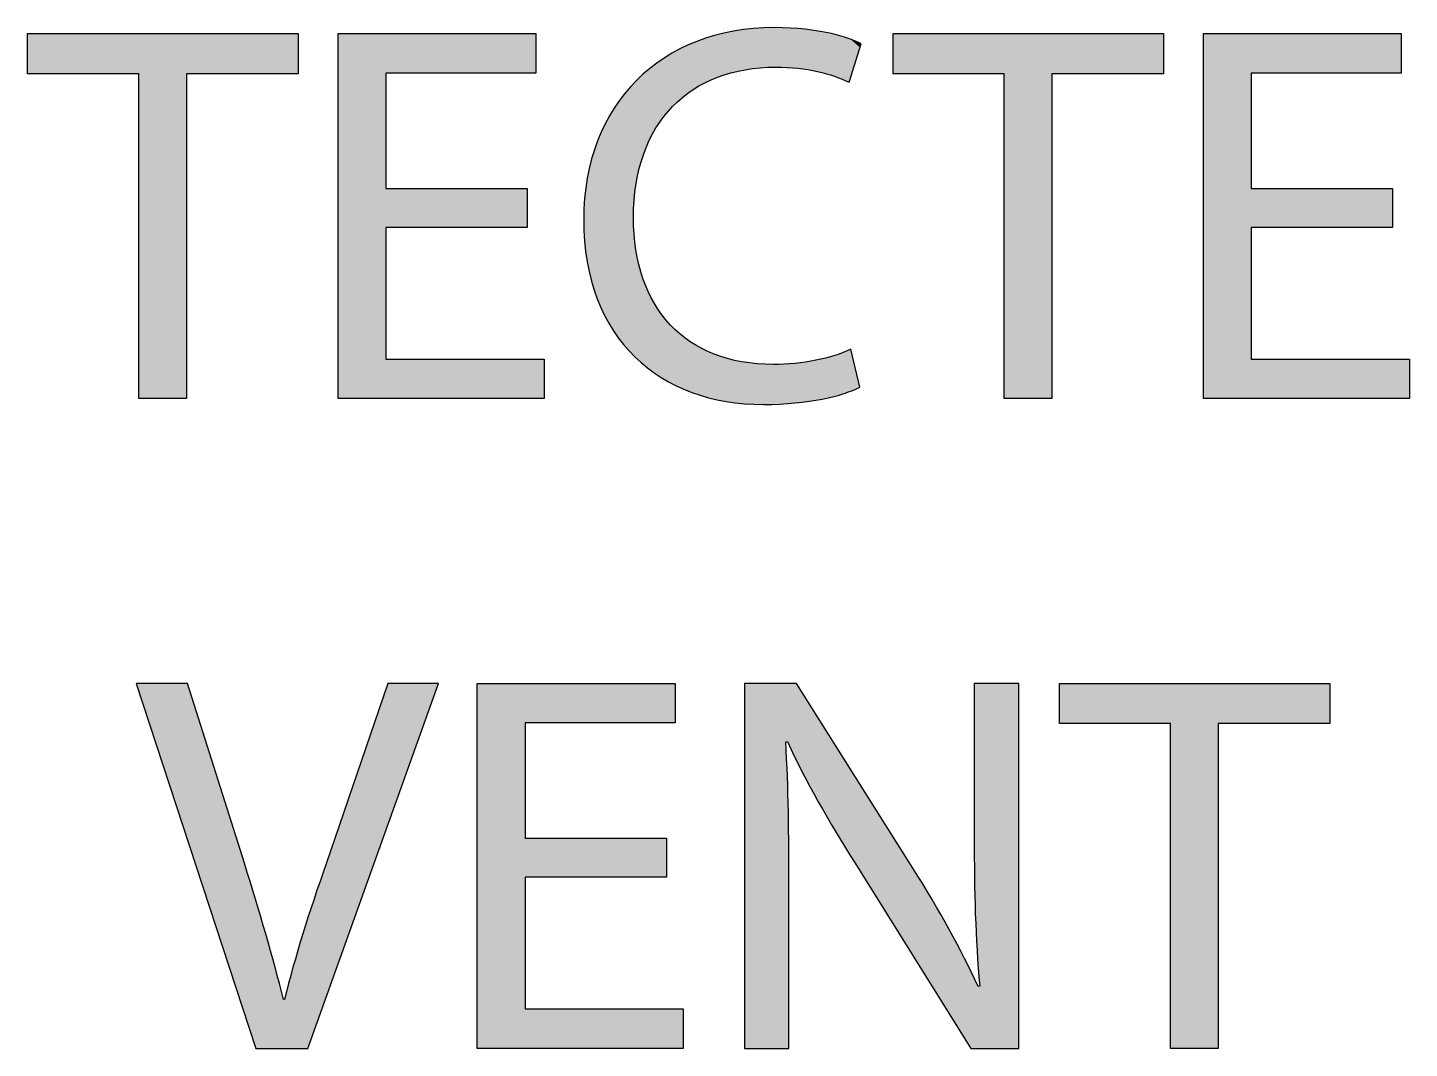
# Model space of a CAD drawing. Extents: x 0 to 360, y -268 to 0.
# Drawn here: x 311.1 to 318.75, y -194 to -188.35 of the extents above; entities that cross this region are included whole.
import ezdxf

# ---------------------------------------------------------------- set-up
doc = ezdxf.new("R2010")
doc.units = 0
doc.layers.add('LAYER_1', color=7, linetype='CONTINUOUS')

# ---------------------------------------------------------------- blocks, each defined once
blk = doc.blocks.new('*U391')
at = {"layer": 'LAYER_1', "color": 250}
for points in [[(311.1035, -188.603), (311.1035, -188.3811), (311.7181, -188.603)], [(311.7181, -188.603), (311.1035, -188.3811), (311.7181, -188.3811)], [(311.982, -188.603), (311.982, -188.3811), (312.6, -188.603)], [(312.6, -188.603), (311.982, -188.3811), (312.6, -188.3811)]]:
    blk.add_solid(points, dxfattribs=at)
at = {"layer": 'LAYER_1', "color": 250, "extrusion": (0, 0, -1)}
for points in [[(-311.7181, -190.402), (-311.7181, -188.3811), (-311.982, -190.402)], [(-311.982, -190.402), (-311.7181, -188.3811), (-311.982, -188.3811)]]:
    blk.add_solid(points, dxfattribs=at)
blk = doc.blocks.new('*U392')
at = {"layer": 'LAYER_1', "color": 250, "extrusion": (0, 0, -1)}
for points in [[(-312.8219, -190.402), (-312.8219, -188.3811), (-313.0858, -190.402)], [(-313.0858, -190.402), (-312.8219, -188.3811), (-313.0858, -188.3811)], [(-313.8685, -188.5999), (-313.8685, -188.3811), (-313.9161, -188.5999)], [(-313.9161, -188.5999), (-313.8685, -188.3811), (-313.9161, -188.3811)], [(-313.8685, -190.402), (-313.8685, -190.1829), (-313.9161, -190.402)], [(-313.9161, -190.402), (-313.8685, -190.1829), (-313.9161, -190.1829)], [(-313.9161, -190.402), (-313.9161, -190.1829), (-313.9615, -190.402)], [(-313.9615, -190.402), (-313.9161, -190.1829), (-313.9615, -190.1829)]]:
    blk.add_solid(points, dxfattribs=at)
at = {"layer": 'LAYER_1', "color": 250}
for points in [[(313.0858, -188.5999), (313.0858, -188.3811), (313.8685, -188.5999)], [(313.8685, -188.5999), (313.0858, -188.3811), (313.8685, -188.3811)], [(313.0858, -189.4546), (313.0858, -189.2382), (313.8685, -189.4546)], [(313.8685, -189.4546), (313.0858, -189.2382), (313.8685, -189.2382)], [(313.0858, -190.402), (313.0858, -190.1829), (313.8685, -190.402)], [(313.8685, -190.402), (313.0858, -190.1829), (313.8685, -190.1829)]]:
    blk.add_solid(points, dxfattribs=at)
blk = doc.blocks.new('*U393')
at = {"layer": 'LAYER_1', "color": 250}
for points in [[(314.8722, -188.6475), (314.8065, -188.4245), (314.8722, -188.4026)], [(314.9027, -188.632), (314.8722, -188.4026), (314.9027, -188.3925)], [(314.9056, -188.6305), (314.9027, -188.3925), (314.9056, -188.3915)], [(314.9216, -188.6224), (314.9056, -188.3915), (314.9216, -188.3878)], [(314.9692, -188.6095), (314.9216, -188.3878), (314.9692, -188.377)], [(315.0104, -188.5983), (314.9692, -188.377), (315.0104, -188.3676)], [(315.0563, -188.5858), (315.0104, -188.3676), (315.0563, -188.3615)], [(315.0705, -188.582), (315.0563, -188.3615), (315.0705, -188.3596)], [(315.0747, -188.5808), (315.0705, -188.3596), (315.0747, -188.359)], [(315.1205, -188.577), (315.0747, -188.359), (315.1205, -188.353)], [(315.1756, -188.5725), (315.1205, -188.353), (315.1756, -188.3506)], [(315.23, -188.568), (315.1756, -188.3506), (315.23, -188.3483)], [(315.2355, -188.5675), (315.23, -188.3483), (315.2355, -188.348)], [(315.2445, -188.5668), (315.2445, -188.3485), (315.3497, -188.5724)], [(315.3497, -188.5724), (315.3497, -188.354), (315.3506, -188.5724)], [(315.3506, -188.5724), (315.3506, -188.3541), (315.3653, -188.5732)], [(315.3653, -188.5732), (315.3653, -188.3549), (315.4057, -188.5797)], [(315.4057, -188.5797), (315.4057, -188.357), (315.4658, -188.5895)], [(315.4658, -188.5895), (315.4658, -188.3668), (315.4742, -188.5909)], [(315.4742, -188.5909), (315.4742, -188.3682), (315.4999, -188.5981)], [(315.4999, -188.5981), (315.4999, -188.3724), (315.5428, -188.61)], [(315.5428, -188.61), (315.5428, -188.3794), (315.5696, -188.6175)], [(315.5696, -188.6175), (315.5696, -188.387), (315.5702, -188.6178)], [(315.5702, -188.6178), (315.5702, -188.3871), (315.6215, -188.6391)], [(315.6215, -188.6391), (315.6215, -188.4016), (315.6464, -188.6495)], [(315.6464, -188.6495), (315.6464, -188.4086), (315.6496, -188.6508)], [(315.7096, -188.4579), (315.6586, -188.4138), (315.7096, -188.4353)], [(314.6729, -188.7845), (314.6597, -188.4971), (314.6729, -188.4895)], [(314.6923, -188.7685), (314.6729, -188.4895), (314.6923, -188.4783)], [(314.7133, -188.7512), (314.6923, -188.4783), (314.7133, -188.4662)], [(314.7702, -188.7044), (314.7133, -188.4662), (314.7702, -188.4407)], [(314.7797, -188.6966), (314.7702, -188.4407), (314.7797, -188.4365)], [(314.7871, -188.6906), (314.7797, -188.4365), (314.7871, -188.4332)], [(314.8065, -188.6807), (314.7871, -188.4332), (314.8065, -188.4245)], [(314.5721, -188.9217), (314.5464, -188.5744), (314.5721, -188.5558)], [(314.5809, -188.9033), (314.5721, -188.5558), (314.5809, -188.5494)], [(314.6104, -188.8652), (314.5809, -188.5494), (314.6104, -188.528)], [(314.6265, -188.8443), (314.6104, -188.528), (314.6265, -188.5163)], [(314.6597, -188.8015), (314.6265, -188.5163), (314.6597, -188.4971)], [(314.4694, -189.2286), (314.4644, -188.6502), (314.4694, -188.6446)], [(314.4707, -189.212), (314.4694, -188.6446), (314.4707, -188.6432)], [(314.4732, -189.2021), (314.4707, -188.6432), (314.4732, -188.6404)], [(314.5084, -189.0638), (314.4732, -188.6404), (314.5084, -188.6087)], [(314.5129, -189.0461), (314.5084, -188.6087), (314.5129, -188.6047)], [(314.5343, -189.0011), (314.5129, -188.6047), (314.5343, -188.5853)], [(314.5464, -188.9757), (314.5343, -188.5853), (314.5464, -188.5744)], [(314.4074, -190.1096), (314.4013, -188.7223), (314.4074, -188.7138)], [(314.4563, -190.1628), (314.4074, -188.7138), (314.4563, -188.6593)], [(314.4074, -190.1096), (314.4074, -188.7138), (314.4563, -190.1628)], [(314.4644, -189.2937), (314.4563, -188.6593), (314.4644, -188.6502)], [(314.3493, -190.0319), (314.3452, -188.8014), (314.3493, -188.7943)], [(314.4013, -190.1029), (314.3493, -188.7943), (314.4013, -188.7223)], [(314.3493, -190.0319), (314.3493, -188.7943), (314.4013, -190.1029)], [(314.4013, -190.1029), (314.4013, -188.7223), (314.4074, -190.1096)], [(314.3452, -190.0264), (314.2992, -188.8816), (314.3452, -188.8014)], [(314.3452, -190.0264), (314.3452, -188.8014), (314.3493, -190.0319)], [(314.2966, -189.9422), (314.2574, -188.9755), (314.2966, -188.8873)], [(314.2992, -189.9466), (314.2966, -188.8873), (314.2992, -188.8816)], [(314.2966, -189.9422), (314.2966, -188.8873), (314.2992, -189.9466)], [(314.2992, -189.9466), (314.2992, -188.8816), (314.3452, -190.0264)], [(314.256, -189.8504), (314.2243, -189.0755), (314.256, -188.9798)], [(314.2574, -189.8537), (314.256, -188.9798), (314.2574, -188.9755)], [(314.256, -189.8504), (314.256, -188.9798), (314.2574, -189.8537)], [(314.2574, -189.8537), (314.2574, -188.9755), (314.2966, -189.9422)], [(314.2236, -189.7512), (314.2003, -189.1814), (314.2236, -189.0785)], [(314.2243, -189.7533), (314.2236, -189.0785), (314.2243, -189.0755)], [(314.2236, -189.7512), (314.2236, -189.0785), (314.2243, -189.7533)], [(314.2243, -189.7533), (314.2243, -189.0755), (314.256, -189.8504)], [(314.2, -189.6446), (314.1856, -189.2928), (314.2, -189.1833)], [(314.2003, -189.6458), (314.2, -189.1833), (314.2003, -189.1814)], [(314.2, -189.6446), (314.2, -189.1833), (314.2003, -189.6458)], [(314.2003, -189.6458), (314.2003, -189.1814), (314.2236, -189.7512)], [(314.1856, -189.5307), (314.1807, -189.4095), (314.1856, -189.294)], [(314.1856, -189.5311), (314.1856, -189.294), (314.1856, -189.2928)], [(314.1856, -189.5311), (314.1856, -189.2928), (314.2, -189.6446)], [(314.1856, -189.5307), (314.1856, -189.294), (314.1856, -189.5311)], [(314.4563, -190.1628), (314.4563, -189.4002), (314.4644, -190.1717)], [(314.4644, -190.1717), (314.4644, -189.5106), (314.4694, -190.1761)], [(314.4694, -190.1761), (314.4694, -189.5781), (314.4707, -190.1772)], [(314.4707, -190.1772), (314.4707, -189.5833), (314.4732, -190.1794)], [(314.4732, -190.1794), (314.4732, -189.5936), (314.5084, -190.2101)], [(314.5084, -190.2101), (314.5084, -189.7373), (314.5129, -190.214)], [(314.5129, -190.214), (314.5129, -189.7471), (314.5343, -190.2327)], [(314.5343, -190.2327), (314.5343, -189.7938), (314.5464, -190.2411)], [(314.5464, -190.2411), (314.5464, -189.8202), (314.5721, -190.2591)], [(314.5721, -190.2591), (314.5721, -189.8762), (314.5809, -190.2652)], [(314.5809, -190.2652), (314.5809, -189.8879), (314.6104, -190.2858)], [(314.6104, -190.2858), (314.6104, -189.9274), (314.6265, -190.2947)], [(314.6265, -190.2947), (314.6265, -189.949), (314.6597, -190.313)], [(314.6597, -190.313), (314.6597, -189.9933), (314.6729, -190.3203)], [(314.6729, -190.3203), (314.6729, -190.0045), (314.6923, -190.331)], [(314.6923, -190.331), (314.6923, -190.021), (314.7133, -190.3399)], [(314.7133, -190.3399), (314.7133, -190.0388), (314.7702, -190.3641)], [(314.7702, -190.3641), (314.7702, -190.0871), (314.7797, -190.3681)], [(314.7797, -190.3681), (314.7797, -190.092), (314.7871, -190.3704)], [(314.7871, -190.3704), (314.7871, -190.0958), (314.8065, -190.3765)], [(314.8065, -190.3765), (314.8065, -190.1059), (314.8722, -190.3971)], [(314.8722, -190.3971), (314.8722, -190.14), (314.9027, -190.4037)], [(314.9027, -190.4037), (314.9027, -190.1559), (314.9056, -190.4043)], [(314.9056, -190.4043), (314.9056, -190.1567), (314.9216, -190.4077)], [(314.9216, -190.4077), (314.9216, -190.1611), (314.9692, -190.418)], [(315.5428, -190.3939), (315.4999, -190.1815), (315.5428, -190.1706)], [(315.5696, -190.3871), (315.5428, -190.1706), (315.5696, -190.1639)], [(315.5702, -190.3869), (315.5696, -190.1639), (315.5702, -190.1637)], [(315.6215, -190.374), (315.5702, -190.1637), (315.6215, -190.1437)], [(315.6464, -190.364), (315.6215, -190.1437), (315.6464, -190.1339)], [(315.6496, -190.3627), (315.6464, -190.1339), (315.6496, -190.1326)], [(315.6586, -190.3591), (315.6496, -190.1326), (315.6586, -190.1291)], [(314.9692, -190.418), (314.9692, -190.1743), (315.0104, -190.4231)], [(315.0104, -190.4231), (315.0104, -190.1857), (315.0563, -190.4288)], [(315.0563, -190.4288), (315.0563, -190.1984), (315.0705, -190.4305)], [(315.0705, -190.4305), (315.0705, -190.1995), (315.0747, -190.4307)], [(315.0747, -190.4307), (315.0747, -190.1999), (315.1205, -190.4325)], [(315.1205, -190.4325), (315.1205, -190.2037), (315.1756, -190.4347)], [(315.2355, -190.4319), (315.23, -190.2129), (315.2355, -190.2126)], [(315.2445, -190.4315), (315.2355, -190.2126), (315.2445, -190.2121)], [(315.3497, -190.4265), (315.2445, -190.2121), (315.3497, -190.207)], [(315.3506, -190.4264), (315.3497, -190.207), (315.3506, -190.2069)], [(315.3653, -190.4242), (315.3506, -190.2069), (315.3653, -190.2048)], [(315.4057, -190.4184), (315.3653, -190.2048), (315.4057, -190.1989)], [(315.4658, -190.4097), (315.4057, -190.1989), (315.4658, -190.1901)], [(315.4742, -190.4085), (315.4658, -190.1901), (315.4742, -190.188)], [(315.4999, -190.4047), (315.4742, -190.188), (315.4999, -190.1815)]]:
    blk.add_solid(points, dxfattribs=at)
at = {"layer": 'LAYER_1', "color": 250, "extrusion": (0, 0, -1)}
for points in [[(-314.8722, -188.6475), (-314.8722, -188.4026), (-314.9027, -188.632)], [(-314.9027, -188.632), (-314.9027, -188.3925), (-314.9056, -188.6305)], [(-314.9056, -188.6305), (-314.9056, -188.3915), (-314.9216, -188.6224)], [(-314.9216, -188.6224), (-314.9216, -188.3878), (-314.9692, -188.6095)], [(-314.9692, -188.6095), (-314.9692, -188.377), (-315.0104, -188.5983)], [(-315.0104, -188.5983), (-315.0104, -188.3676), (-315.0563, -188.5858)], [(-315.0563, -188.5858), (-315.0563, -188.3615), (-315.0705, -188.582)], [(-315.0705, -188.582), (-315.0705, -188.3596), (-315.0747, -188.5808)], [(-315.0747, -188.5808), (-315.0747, -188.359), (-315.1205, -188.577)], [(-315.1205, -188.577), (-315.1205, -188.353), (-315.1756, -188.5725)], [(-315.1756, -188.5725), (-315.1756, -188.3506), (-315.23, -188.568)], [(-315.23, -188.568), (-315.23, -188.3483), (-315.2355, -188.5675)], [(-315.2355, -188.5675), (-315.2355, -188.348), (-315.2445, -188.5668)], [(-315.2445, -188.5668), (-315.2355, -188.348), (-315.2445, -188.3485)], [(-315.3497, -188.5724), (-315.2445, -188.3485), (-315.3497, -188.354)], [(-315.3506, -188.5724), (-315.3497, -188.354), (-315.3506, -188.3541)], [(-315.3653, -188.5732), (-315.3506, -188.3541), (-315.3653, -188.3549)], [(-315.4057, -188.5797), (-315.3653, -188.3549), (-315.4057, -188.357)], [(-315.4658, -188.5895), (-315.4057, -188.357), (-315.4658, -188.3668)], [(-315.4742, -188.5909), (-315.4658, -188.3668), (-315.4742, -188.3682)], [(-315.4999, -188.5981), (-315.4742, -188.3682), (-315.4999, -188.3724)], [(-315.5428, -188.61), (-315.4999, -188.3724), (-315.5428, -188.3794)], [(-315.5696, -188.6175), (-315.5428, -188.3794), (-315.5696, -188.387)], [(-315.5702, -188.6178), (-315.5696, -188.387), (-315.5702, -188.3871)], [(-315.6215, -188.6391), (-315.5702, -188.3871), (-315.6215, -188.4016)], [(-315.6464, -188.6495), (-315.6215, -188.4016), (-315.6464, -188.4086)], [(-315.6496, -188.6508), (-315.6464, -188.4086), (-315.6496, -188.41)], [(-315.6496, -188.6508), (-315.6496, -188.41), (-315.6586, -188.622)], [(-315.6586, -188.622), (-315.6496, -188.41), (-315.6586, -188.4138)], [(-315.6586, -188.622), (-315.6586, -188.4138), (-315.7096, -188.4579)], [(-314.6729, -188.7845), (-314.6729, -188.4895), (-314.6923, -188.7685)], [(-314.6923, -188.7685), (-314.6923, -188.4783), (-314.7133, -188.7512)], [(-314.7133, -188.7512), (-314.7133, -188.4662), (-314.7702, -188.7044)], [(-314.7702, -188.7044), (-314.7702, -188.4407), (-314.7797, -188.6966)], [(-314.7797, -188.6966), (-314.7797, -188.4365), (-314.7871, -188.6906)], [(-314.7871, -188.6906), (-314.7871, -188.4332), (-314.8065, -188.6807)], [(-314.8065, -188.6807), (-314.8065, -188.4245), (-314.8722, -188.6475)], [(-315.7096, -188.4579), (-315.7096, -188.4353), (-315.7158, -188.4379)], [(-314.5721, -188.9217), (-314.5721, -188.5558), (-314.5809, -188.9033)], [(-314.5809, -188.9033), (-314.5809, -188.5494), (-314.6104, -188.8652)], [(-314.6104, -188.8652), (-314.6104, -188.528), (-314.6265, -188.8443)], [(-314.6265, -188.8443), (-314.6265, -188.5163), (-314.6597, -188.8015)], [(-314.6597, -188.8015), (-314.6597, -188.4971), (-314.6729, -188.7845)], [(-314.4694, -189.2286), (-314.4694, -188.6446), (-314.4707, -189.212)], [(-314.4707, -189.212), (-314.4707, -188.6432), (-314.4732, -189.2021)], [(-314.4732, -189.2021), (-314.4732, -188.6404), (-314.5084, -189.0638)], [(-314.5084, -189.0638), (-314.5084, -188.6087), (-314.5129, -189.0461)], [(-314.5129, -189.0461), (-314.5129, -188.6047), (-314.5343, -189.0011)], [(-314.5343, -189.0011), (-314.5343, -188.5853), (-314.5464, -188.9757)], [(-314.5464, -188.9757), (-314.5464, -188.5744), (-314.5721, -188.9217)], [(-314.4563, -189.4002), (-314.4563, -188.6593), (-314.4644, -189.2937)], [(-314.4644, -189.2937), (-314.4644, -188.6502), (-314.4694, -189.2286)], [(-314.4644, -190.1717), (-314.4563, -189.4002), (-314.4644, -189.5106)], [(-314.4694, -190.1761), (-314.4644, -189.5106), (-314.4694, -189.5781)], [(-314.4707, -190.1772), (-314.4694, -189.5781), (-314.4707, -189.5833)], [(-314.4732, -190.1794), (-314.4707, -189.5833), (-314.4732, -189.5936)], [(-314.5084, -190.2101), (-314.4732, -189.5936), (-314.5084, -189.7373)], [(-314.5129, -190.214), (-314.5084, -189.7373), (-314.5129, -189.7471)], [(-314.5343, -190.2327), (-314.5129, -189.7471), (-314.5343, -189.7938)], [(-314.5464, -190.2411), (-314.5343, -189.7938), (-314.5464, -189.8202)], [(-314.5721, -190.2591), (-314.5464, -189.8202), (-314.5721, -189.8762)], [(-314.5809, -190.2652), (-314.5721, -189.8762), (-314.5809, -189.8879)], [(-314.6104, -190.2858), (-314.5809, -189.8879), (-314.6104, -189.9274)], [(-314.6265, -190.2947), (-314.6104, -189.9274), (-314.6265, -189.949)], [(-314.6597, -190.313), (-314.6265, -189.949), (-314.6597, -189.9933)], [(-314.6729, -190.3203), (-314.6597, -189.9933), (-314.6729, -190.0045)], [(-314.6923, -190.331), (-314.6729, -190.0045), (-314.6923, -190.021)], [(-314.7133, -190.3399), (-314.6923, -190.021), (-314.7133, -190.0388)], [(-314.7702, -190.3641), (-314.7133, -190.0388), (-314.7702, -190.0871)], [(-314.7797, -190.3681), (-314.7702, -190.0871), (-314.7797, -190.092)], [(-314.7871, -190.3704), (-314.7797, -190.092), (-314.7871, -190.0958)], [(-314.8065, -190.3765), (-314.7871, -190.0958), (-314.8065, -190.1059)], [(-314.8722, -190.3971), (-314.8065, -190.1059), (-314.8722, -190.14)], [(-314.9027, -190.4037), (-314.8722, -190.14), (-314.9027, -190.1559)], [(-314.9056, -190.4043), (-314.9027, -190.1559), (-314.9056, -190.1567)], [(-314.9216, -190.4077), (-314.9056, -190.1567), (-314.9216, -190.1611)], [(-314.9692, -190.418), (-314.9216, -190.1611), (-314.9692, -190.1743)], [(-315.5428, -190.3939), (-315.5428, -190.1706), (-315.5696, -190.3871)], [(-315.5696, -190.3871), (-315.5696, -190.1639), (-315.5702, -190.3869)], [(-315.5702, -190.3869), (-315.5702, -190.1637), (-315.6215, -190.374)], [(-315.6215, -190.374), (-315.6215, -190.1437), (-315.6464, -190.364)], [(-315.6464, -190.364), (-315.6464, -190.1339), (-315.6496, -190.3627)], [(-315.6496, -190.3627), (-315.6496, -190.1326), (-315.6586, -190.3591)], [(-315.6586, -190.3591), (-315.6586, -190.1291), (-315.7096, -190.3386)], [(-315.0104, -190.4231), (-314.9692, -190.1743), (-315.0104, -190.1857)], [(-315.0563, -190.4288), (-315.0104, -190.1857), (-315.0563, -190.1984)], [(-315.0705, -190.4305), (-315.0563, -190.1984), (-315.0705, -190.1995)], [(-315.0747, -190.4307), (-315.0705, -190.1995), (-315.0747, -190.1999)], [(-315.1205, -190.4325), (-315.0747, -190.1999), (-315.1205, -190.2037)], [(-315.1756, -190.4347), (-315.1205, -190.2037), (-315.1756, -190.2083)], [(-315.1756, -190.4347), (-315.1756, -190.2083), (-315.23, -190.4321)], [(-315.23, -190.4321), (-315.1756, -190.2083), (-315.23, -190.2129)], [(-315.23, -190.4321), (-315.23, -190.2129), (-315.2355, -190.4319)], [(-315.2355, -190.4319), (-315.2355, -190.2126), (-315.2445, -190.4315)], [(-315.2445, -190.4315), (-315.2445, -190.2121), (-315.3497, -190.4265)], [(-315.3497, -190.4265), (-315.3497, -190.207), (-315.3506, -190.4264)], [(-315.3506, -190.4264), (-315.3506, -190.2069), (-315.3653, -190.4242)], [(-315.3653, -190.4242), (-315.3653, -190.2048), (-315.4057, -190.4184)], [(-315.4057, -190.4184), (-315.4057, -190.1989), (-315.4658, -190.4097)], [(-315.4658, -190.4097), (-315.4658, -190.1901), (-315.4742, -190.4085)], [(-315.4742, -190.4085), (-315.4742, -190.188), (-315.4999, -190.4047)], [(-315.4999, -190.4047), (-315.4999, -190.1815), (-315.5428, -190.3939)]]:
    blk.add_solid(points, dxfattribs=at)
blk = doc.blocks.new('*U394')
at = {"layer": 'LAYER_1', "color": 250}
for points in [[(315.8929, -188.603), (315.8929, -188.3811), (316.5075, -188.603)], [(316.5075, -188.603), (315.8929, -188.3811), (316.5075, -188.3811)], [(316.7714, -188.603), (316.7714, -188.3811), (317.3887, -188.603)], [(317.3887, -188.603), (316.7714, -188.3811), (317.3887, -188.3811)]]:
    blk.add_solid(points, dxfattribs=at)
at = {"layer": 'LAYER_1', "color": 250, "extrusion": (0, 0, -1)}
for points in [[(-316.5075, -190.402), (-316.5075, -188.3811), (-316.7714, -190.402)], [(-316.7714, -190.402), (-316.5075, -188.3811), (-316.7714, -188.3811)]]:
    blk.add_solid(points, dxfattribs=at)
blk = doc.blocks.new('*U395')
at = {"layer": 'LAYER_1', "color": 250, "extrusion": (0, 0, -1)}
for points in [[(-317.6106, -190.402), (-317.6106, -188.3811), (-317.8745, -190.402)], [(-317.8745, -190.402), (-317.6106, -188.3811), (-317.8745, -188.3811)], [(-318.6572, -188.5999), (-318.6572, -188.3811), (-318.7054, -188.5999)], [(-318.7054, -188.5999), (-318.6572, -188.3811), (-318.7054, -188.3811)], [(-318.6572, -190.402), (-318.6572, -190.1829), (-318.7054, -190.402)], [(-318.7054, -190.402), (-318.6572, -190.1829), (-318.7054, -190.1829)], [(-318.7054, -190.402), (-318.7054, -190.1829), (-318.7502, -190.402)], [(-318.7502, -190.402), (-318.7054, -190.1829), (-318.7502, -190.1829)]]:
    blk.add_solid(points, dxfattribs=at)
at = {"layer": 'LAYER_1', "color": 250}
for points in [[(317.8745, -188.5999), (317.8745, -188.3811), (318.6572, -188.5999)], [(318.6572, -188.5999), (317.8745, -188.3811), (318.6572, -188.3811)], [(317.8745, -189.4546), (317.8745, -189.2382), (318.6572, -189.4546)], [(318.6572, -189.4546), (317.8745, -189.2382), (318.6572, -189.2382)], [(317.8745, -190.402), (317.8745, -190.1829), (318.6572, -190.402)], [(318.6572, -190.402), (317.8745, -190.1829), (318.6572, -190.1829)]]:
    blk.add_solid(points, dxfattribs=at)
blk = doc.blocks.new('*U398')
at = {"layer": 'LAYER_1', "color": 250, "extrusion": (0, 0, -1)}
for points in [[(-311.9882, -192.8477), (-311.7036, -191.9792), (-311.9882, -191.9792)], [(-312.3031, -193.8087), (-311.9882, -191.9792), (-312.3031, -192.9748)], [(-313.0975, -192.7594), (-312.7558, -192.9775), (-313.0975, -191.9792)], [(-313.0975, -192.7594), (-313.0975, -191.9792), (-313.3766, -191.9792)], [(-312.3658, -194), (-312.3031, -192.9748), (-312.3658, -193.1824)], [(-312.3658, -194), (-312.3658, -193.1824), (-312.4212, -194)], [(-312.4212, -194), (-312.3658, -193.1824), (-312.4212, -193.3661)], [(-312.6538, -194), (-312.6538, -193.2843), (-312.7558, -193.7149)], [(-312.4212, -194), (-312.4212, -193.3661), (-312.5187, -194)], [(-312.5187, -194), (-312.4212, -193.3661), (-312.5187, -193.7303)], [(-312.6269, -194), (-312.6269, -193.3652), (-312.6538, -194)], [(-312.5187, -194), (-312.5187, -193.7303), (-312.5249, -194)], [(-312.5249, -194), (-312.5187, -193.7303), (-312.5249, -193.7303)], [(-312.5249, -194), (-312.5249, -193.7303), (-312.6269, -194)]]:
    blk.add_solid(points, dxfattribs=at)
at = {"layer": 'LAYER_1', "color": 250}
for points in [[(311.9882, -192.8477), (311.9882, -191.9792), (312.3031, -193.8087)], [(312.7558, -193.7149), (312.7558, -192.9775), (313.0975, -192.7594)], [(312.3031, -193.8087), (312.3031, -192.9748), (312.3658, -194)], [(312.7558, -193.7149), (312.6538, -193.2843), (312.7558, -192.9775)], [(312.6538, -194), (312.6269, -193.3652), (312.6538, -193.2843)], [(312.6269, -194), (312.5249, -193.7303), (312.6269, -193.3652)]]:
    blk.add_solid(points, dxfattribs=at)
blk = doc.blocks.new('*U399')
at = {"layer": 'LAYER_1', "color": 250, "extrusion": (0, 0, -1)}
for points in [[(-313.5922, -194), (-313.5922, -191.9792), (-313.8561, -194)], [(-313.8561, -194), (-313.5922, -191.9792), (-313.8561, -191.9792)], [(-314.6388, -192.1983), (-314.6388, -191.9792), (-314.6871, -192.1983)], [(-314.6871, -192.1983), (-314.6388, -191.9792), (-314.6871, -191.9792)], [(-314.6388, -194), (-314.6388, -193.7813), (-314.6871, -194)], [(-314.6871, -194), (-314.6388, -193.7813), (-314.6871, -193.7813)], [(-314.6871, -194), (-314.6871, -193.7813), (-314.7319, -194)], [(-314.7319, -194), (-314.6871, -193.7813), (-314.7319, -193.7813)]]:
    blk.add_solid(points, dxfattribs=at)
at = {"layer": 'LAYER_1', "color": 250}
for points in [[(313.8561, -192.1983), (313.8561, -191.9792), (314.6388, -192.1983)], [(314.6388, -192.1983), (313.8561, -191.9792), (314.6388, -191.9792)], [(313.8561, -193.0526), (313.8561, -192.837), (314.6388, -193.0526)], [(314.6388, -193.0526), (313.8561, -192.837), (314.6388, -192.837)], [(313.8561, -194), (313.8561, -193.7813), (314.6388, -194)], [(314.6388, -194), (313.8561, -193.7813), (314.6388, -193.7813)]]:
    blk.add_solid(points, dxfattribs=at)
blk = doc.blocks.new('*U400')
at = {"layer": 'LAYER_1', "color": 250, "extrusion": (0, 0, -1)}
for points in [[(-315.0709, -194), (-315.0709, -191.9792), (-315.2989, -194)], [(-315.2989, -194), (-315.0709, -191.9792), (-315.2989, -191.9792)], [(-315.2989, -192.303), (-315.2989, -191.9792), (-315.3079, -192.3002)], [(-315.3079, -192.3002), (-315.2989, -191.9792), (-315.3079, -191.9792)], [(-315.3136, -192.312), (-315.3079, -191.9792), (-315.3136, -191.9792)], [(-315.3168, -192.3188), (-315.3136, -191.9792), (-315.3168, -191.9792)], [(-315.3589, -192.4057), (-315.3168, -191.9792), (-315.3589, -191.9792)], [(-315.3882, -192.4663), (-315.3589, -191.9792), (-315.3882, -192.0256)], [(-316.3482, -193.2569), (-316.3421, -191.9792), (-316.3482, -191.9792)], [(-316.3635, -193.508), (-316.3482, -191.9792), (-316.3635, -191.9792)], [(-316.3724, -193.6555), (-316.3635, -191.9792), (-316.3724, -191.9792)], [(-316.3724, -194), (-316.3724, -191.9792), (-316.5881, -194)], [(-316.5881, -194), (-316.3724, -191.9792), (-316.5881, -191.9792)], [(-315.4793, -192.6353), (-315.3882, -192.0256), (-315.4793, -192.1703)], [(-315.6827, -192.9748), (-315.4793, -192.1703), (-315.6827, -192.4931)], [(-315.2989, -194), (-315.2989, -192.303), (-315.3079, -194)], [(-315.3079, -194), (-315.2989, -192.303), (-315.3079, -192.5395)], [(-315.3079, -194), (-315.3079, -192.5395), (-315.3136, -194)], [(-315.3136, -194), (-315.3079, -192.5395), (-315.3136, -192.6896)], [(-316.0031, -193.4869), (-315.6827, -192.4931), (-316.0031, -193.0017)], [(-315.3136, -194), (-315.3136, -192.6896), (-315.3168, -194)], [(-315.3168, -194), (-315.3136, -192.6896), (-315.3168, -193.1367)], [(-316.2037, -193.8075), (-316.0031, -193.0017), (-316.2037, -193.3413)], [(-316.3242, -194), (-316.2037, -193.3413), (-316.3242, -193.5804)], [(-316.3242, -194), (-316.3242, -193.5804), (-316.3421, -194)], [(-316.3421, -194), (-316.3242, -193.5804), (-316.3421, -193.6159)], [(-316.3421, -194), (-316.3421, -193.6159), (-316.3482, -194)], [(-316.3482, -194), (-316.3421, -193.6159), (-316.3482, -193.628)], [(-316.3482, -194), (-316.3482, -193.628), (-316.3635, -194)], [(-316.3635, -194), (-316.3482, -193.628), (-316.3635, -193.6583)], [(-316.3635, -194), (-316.3635, -193.6583), (-316.3724, -194)]]:
    blk.add_solid(points, dxfattribs=at)
at = {"layer": 'LAYER_1', "color": 250}
for points in [[(315.3079, -192.3002), (315.3079, -191.9792), (315.3136, -192.312)], [(315.3136, -192.312), (315.3136, -191.9792), (315.3168, -192.3188)], [(315.3168, -192.3188), (315.3168, -191.9792), (315.3589, -192.4057)], [(315.3589, -192.4057), (315.3589, -191.9792), (315.3882, -192.4663)], [(316.3421, -192.8249), (316.3421, -191.9792), (316.3482, -193.2569)], [(316.3482, -193.2569), (316.3482, -191.9792), (316.3635, -193.508)], [(316.3635, -193.508), (316.3635, -191.9792), (316.3724, -193.6555)], [(315.3882, -192.4663), (315.3882, -192.0256), (315.4793, -192.6353)], [(315.4793, -192.6353), (315.4793, -192.1703), (315.6827, -192.9748)], [(315.6827, -192.9748), (315.6827, -192.4931), (316.0031, -193.4869)], [(316.0031, -193.4869), (316.0031, -193.0017), (316.2037, -193.8075)], [(316.2037, -193.8075), (316.2037, -193.3413), (316.3242, -194)], [(316.3724, -194), (316.3635, -193.6583), (316.3724, -193.6555)]]:
    blk.add_solid(points, dxfattribs=at)
blk = doc.blocks.new('*U401')
at = {"layer": 'LAYER_1', "color": 250}
for points in [[(316.8134, -192.201), (316.8134, -191.9792), (317.428, -192.201)], [(317.428, -192.201), (316.8134, -191.9792), (317.428, -191.9792)], [(317.6919, -192.201), (317.6919, -191.9792), (318.3093, -192.201)], [(318.3093, -192.201), (317.6919, -191.9792), (318.3093, -191.9792)]]:
    blk.add_solid(points, dxfattribs=at)
at = {"layer": 'LAYER_1', "color": 250, "extrusion": (0, 0, -1)}
for points in [[(-317.428, -194), (-317.428, -191.9792), (-317.6919, -194)], [(-317.6919, -194), (-317.428, -191.9792), (-317.6919, -191.9792)]]:
    blk.add_solid(points, dxfattribs=at)
blk = doc.blocks.new('BLOCK_48')
at = {"layer": 'LAYER_1'}
for points in [[(311.7181, -188.603), (311.1035, -188.603), (311.1035, -188.3811), (312.6, -188.3811), (312.6, -188.603), (311.982, -188.603), (311.982, -190.402), (311.7181, -190.402), (311.7181, -188.603)], [(313.8685, -189.4546), (313.0858, -189.4546), (313.0858, -190.1829), (313.9615, -190.1829), (313.9615, -190.402), (312.8219, -190.402), (312.8219, -188.3811), (313.9161, -188.3811), (313.9161, -188.5999), (313.0858, -188.5999), (313.0858, -189.2382), (313.8685, -189.2382), (313.8685, -189.4546)], [(316.5075, -188.603), (315.8929, -188.603), (315.8929, -188.3811), (317.3887, -188.3811), (317.3887, -188.603), (316.7714, -188.603), (316.7714, -190.402), (316.5075, -190.402), (316.5075, -188.603)], [(318.6572, -189.4546), (317.8745, -189.4546), (317.8745, -190.1829), (318.7502, -190.1829), (318.7502, -190.402), (317.6106, -190.402), (317.6106, -188.3811), (318.7054, -188.3811), (318.7054, -188.5999), (317.8745, -188.5999), (317.8745, -189.2382), (318.6572, -189.2382), (318.6572, -189.4546)], [(314.6388, -193.0526), (313.8561, -193.0526), (313.8561, -193.7813), (314.7319, -193.7813), (314.7319, -194), (313.5922, -194), (313.5922, -191.9792), (314.6871, -191.9792), (314.6871, -192.1983), (313.8561, -192.1983), (313.8561, -192.837), (314.6388, -192.837), (314.6388, -193.0526)], [(317.428, -192.201), (316.8134, -192.201), (316.8134, -191.9792), (318.3093, -191.9792), (318.3093, -192.201), (317.6919, -192.201), (317.6919, -194), (317.428, -194), (317.428, -192.201)]]:
    blk.add_lwpolyline(points, dxfattribs=at)
for points, knots in [([(315.7096, -190.3386), (315.6166, -190.3868), (315.4216, -190.4347), (315.1756, -190.4347), (314.6058, -190.4347), (314.1807, -190.075), (314.1807, -189.4095), (314.1807, -188.7738), (314.6092, -188.348), (315.2355, -188.348), (315.4843, -188.348), (315.6462, -188.4018), (315.7158, -188.4379), (315.7158, -188.4379), (315.6496, -188.6508), (315.6496, -188.6508), (315.5539, -188.603), (315.4126, -188.5668), (315.2445, -188.5668), (314.7711, -188.5668), (314.4563, -188.8696), (314.4563, -189.4002), (314.4563, -189.8983), (314.7408, -190.2129), (315.23, -190.2129), (315.3919, -190.2129), (315.5539, -190.1801), (315.6586, -190.1291), (315.6586, -190.1291), (315.7096, -190.3386), (315.7096, -190.3386)], [0, 0, 0, 0, 1, 1, 1, 2, 2, 2, 3, 3, 3, 4, 4, 4, 5, 5, 5, 6, 6, 6, 7, 7, 7, 8, 8, 8, 9, 9, 9, 10, 10, 10, 10]), ([(312.3658, -194), (312.3658, -194), (311.7036, -191.9792), (311.7036, -191.9792), (311.7036, -191.9792), (311.9882, -191.9792), (311.9882, -191.9792), (311.9882, -191.9792), (312.3031, -192.9748), (312.3031, -192.9748), (312.3871, -193.2476), (312.4622, -193.4936), (312.5187, -193.7303), (312.5187, -193.7303), (312.5249, -193.7303), (312.5249, -193.7303), (312.5821, -193.4964), (312.6627, -193.2414), (312.7558, -192.9775), (312.7558, -192.9775), (313.0975, -191.9792), (313.0975, -191.9792), (313.0975, -191.9792), (313.3766, -191.9792), (313.3766, -191.9792), (313.3766, -191.9792), (312.6538, -194), (312.6538, -194), (312.6538, -194), (312.3658, -194), (312.3658, -194)], [0, 0, 0, 0, 1, 1, 1, 2, 2, 2, 3, 3, 3, 4, 4, 4, 5, 5, 5, 6, 6, 6, 7, 7, 7, 8, 8, 8, 9, 9, 9, 10, 10, 10, 10]), ([(315.0709, -194), (315.0709, -194), (315.0709, -191.9792), (315.0709, -191.9792), (315.0709, -191.9792), (315.3589, -191.9792), (315.3589, -191.9792), (315.3589, -191.9792), (316.0031, -193.0017), (316.0031, -193.0017), (316.1506, -193.2387), (316.2704, -193.4516), (316.3635, -193.6583), (316.3635, -193.6583), (316.3724, -193.6555), (316.3724, -193.6555), (316.3483, -193.3854), (316.3421, -193.1395), (316.3421, -192.8249), (316.3421, -192.8249), (316.3421, -191.9792), (316.3421, -191.9792), (316.3421, -191.9792), (316.5881, -191.9792), (316.5881, -191.9792), (316.5881, -191.9792), (316.5881, -194), (316.5881, -194), (316.5881, -194), (316.3242, -194), (316.3242, -194), (316.3242, -194), (315.6827, -192.9748), (315.6827, -192.9748), (315.5415, -192.7502), (315.4064, -192.519), (315.3079, -192.3002), (315.3079, -192.3002), (315.2989, -192.303), (315.2989, -192.303), (315.3141, -192.5579), (315.3168, -192.8012), (315.3168, -193.1367), (315.3168, -193.1367), (315.3168, -194), (315.3168, -194), (315.3168, -194), (315.0709, -194), (315.0709, -194)], [0, 0, 0, 0, 1, 1, 1, 2, 2, 2, 3, 3, 3, 4, 4, 4, 5, 5, 5, 6, 6, 6, 7, 7, 7, 8, 8, 8, 9, 9, 9, 10, 10, 10, 11, 11, 11, 12, 12, 12, 13, 13, 13, 14, 14, 14, 15, 15, 15, 16, 16, 16, 16])]:
    blk.add_open_spline(points, degree=3, knots=knots, dxfattribs=at)
at = {"layer": 'LAYER_1', "color": 250}
for name in ['*U391', '*U392', '*U393', '*U394', '*U395', '*U398', '*U399', '*U400', '*U401']:
    blk.add_blockref(name, (0, 0), dxfattribs=at)
blk = doc.blocks.new('BLOCK_20')
at = {"layer": 'LAYER_1'}
blk.add_blockref('BLOCK_48', (0, 0), dxfattribs=at)
blk = doc.blocks.new('BLOCK_17')
at = {"layer": 'LAYER_1'}
blk.add_blockref('BLOCK_20', (0, 0), dxfattribs=at)

msp = doc.modelspace()

# ---------------------------------------------------------------- block references
at = {"layer": 'LAYER_1'}
msp.add_blockref('BLOCK_17', (0, 0), dxfattribs=at)

doc.saveas('drawing.dxf')
